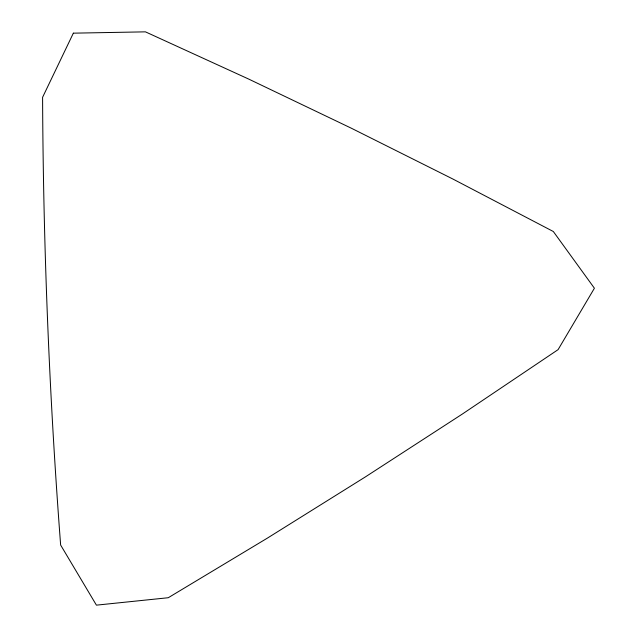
<?xml version="1.0" encoding="UTF-8"?>
<svg xmlns="http://www.w3.org/2000/svg" width="637" height="637" viewBox="0 0 637 637"><rect width="100%" height="100%" fill="white"/><g stroke="black" fill="none" stroke-linecap="round" stroke-linejoin="round"><path stroke-width="0.96" d="M73.351 33.164L42.591 97.31C43.26 246.702 49.272 396.079 60.642 545.049L96.418 605.15L168.264 597.729L267.309 538.169L365.32 476.946L462.263 414.098L558.084 349.649L594.409 288.227L553.322 231.51L452.78 178.973L351.258 128.172L248.796 79.123L145.443 31.85L73.351 33.164"/></g></svg>
